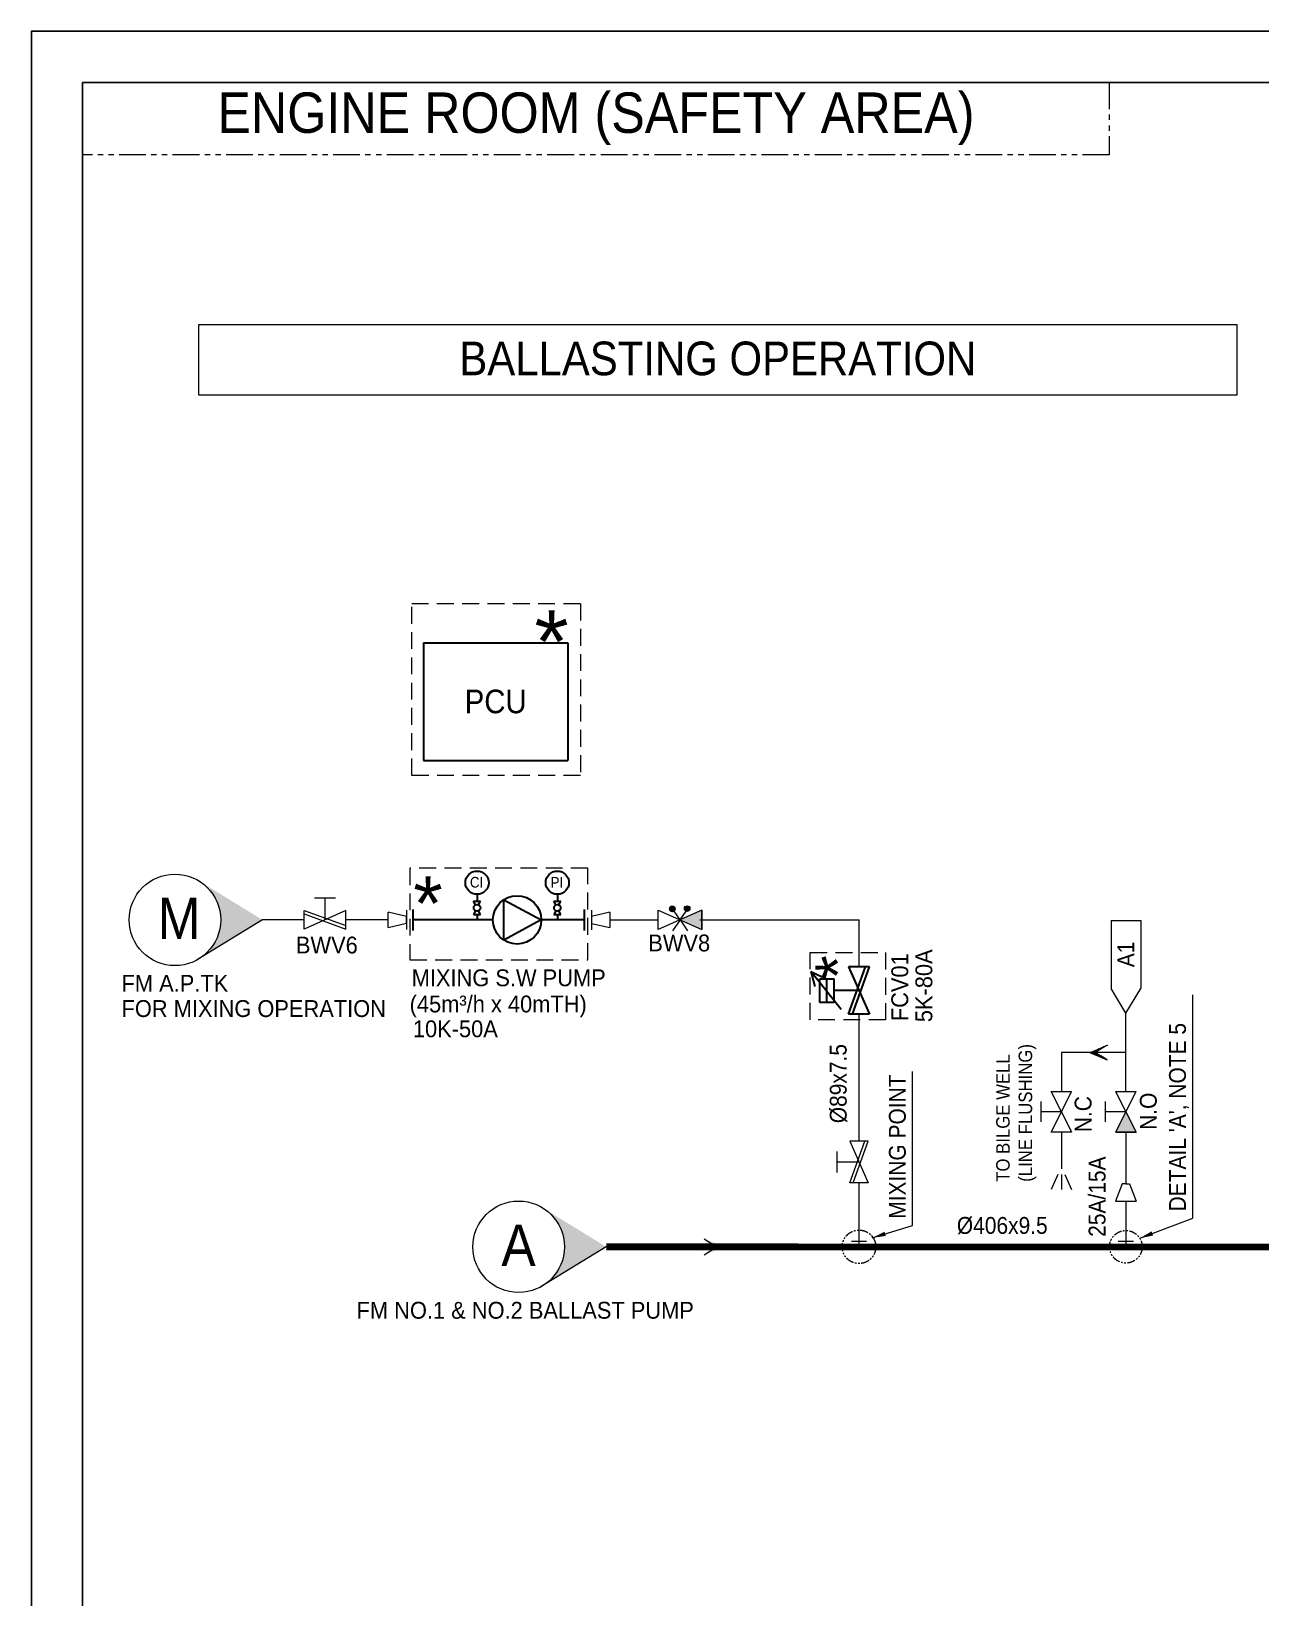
# Model space of a CAD drawing. Extents: x -553847 to 4496999, y 514150 to 878882.
# Drawn here: x 4364381 to 4382612, y 743871 to 767108 of the extents above; entities that cross this region are included whole.
import ezdxf

# ---------------------------------------------------------------- set-up
doc = ezdxf.new("R2010")
doc.units = 0
doc.header["$LTSCALE"] = 25
doc.header["$MEASUREMENT"] = 0
for name, pattern in [('DASHED', [0.75, 0.5, -0.25]), ('HIDDEN', [0.375, 0.25, -0.125]), ('PHANTOM2', [31.75, 15.875, -3.175, 3.175, -3.175, 3.175, -3.175])]:
    doc.linetypes.add(name, pattern=pattern)
doc.layers.get('0').update_dxf_attribs({"linetype": 'CONTINUOUS', "lineweight": 9})
doc.layers.add('0.1 Defpoints', color=7, linetype='CONTINUOUS', plot=False)
doc.layers.add('0.2 Dwg sheet', color=7, linetype='CONTINUOUS')
doc.layers.add('0.3 Text', color=7, linetype='CONTINUOUS')
for name, color, linetype, lineweight in [('0.4 Maker scope box', 3, 'HIDDEN', 9), ('0.5 Dim', 1, 'CONTINUOUS', 9), ('1.1 Y_Pipe', 7, 'CONTINUOUS', 13), ('1.5 M_Equip', 4, 'CONTINUOUS', 30), ('1.9 Arrow', 1, 'CONTINUOUS', 9)]:
    doc.layers.add(name, color=color, linetype=linetype, lineweight=lineweight)
doc.layers.add('2.2 Ballast water line', color=7, linetype='CONTINUOUS', true_color=0x1b21e4)
doc.styles.add('ARIAL', font='arial.ttf')
doc.styles.get("Standard").update_dxf_attribs({"font": '', "width": 0.95, "height": 250})
doc.styles.get('Standard').set_extended_font_data('Gulim')
doc.dimstyles.new('TC50', dxfattribs={"dimtxt": 250, "dimasz": 200, "dimexe": 100, "dimexo": 100, "dimgap": 100, "dimtad": 1, "dimtoh": 1, "dimdec": 0, "dimrnd": 0.0005, "dimzin": 9, "dimdsep": 46, "dimtxsty": 'Standard', "dimcen": -3.5, "dimclrd": 1, "dimclre": 1, "dimazin": 2, "dimtfac": 0.6, "dimtdec": 0, "dimtmove": 0, "dimatfit": 3, "dimfxl": 4, "dimtolj": 1, "dimlwd": 15, "dimlwe": 15, "dimarcsym": 0})

# ---------------------------------------------------------------- blocks, each defined once
blk = doc.blocks.new('양식 51-Q-02-08')
at = {"layer": '0.1 Defpoints'}
blk.add_lwpolyline([(-2677005, 1033560), (-2613196, 1033560), (-2613196, 988132), (-2677005, 988132)], close=True, dxfattribs=at)
at = {"layer": '0.2 Dwg sheet'}
blk.add_lwpolyline([(-2613953, 989196), (-2676245, 989196), (-2676245, 1032800), (-2613953, 1032800)], close=True, dxfattribs=at)

msp = doc.modelspace()

# ---------------------------------------------------------------- hatches: boundary and pattern name
at = {"layer": '1.1 Y_Pipe', "linetype": 'Continuous', "ltscale": 30}
h = msp.add_hatch(dxfattribs=at)
h.set_pattern_fill('ANSI31', color=256, scale=1.072502)
h.set_pattern_definition([(45, (4296085.82785, 402038.43401), (-0.094796635586, 0.094796635586), [])])
h.paths.add_polyline_path([(4366897.3, 753368.4, 0.5309324), (4366884.4, 754492.9), (4367808.3, 753926.3)])
at = {"layer": '1.1 Y_Pipe'}
for points in [[(4374326.7, 754070.4), (4374000.7, 753925.6), (4374326.7, 753780.9)], [(4380612.9, 751080.4), (4380764.8, 750778.9), (4380462.2, 750778.9)]]:
    msp.add_hatch(color=256, dxfattribs=at).paths.add_polyline_path(points)
at = {"layer": '1.1 Y_Pipe', "linetype": 'Continuous', "ltscale": 30}
h = msp.add_hatch(dxfattribs=at)
h.set_pattern_fill('ANSI31', color=256, scale=1.072502)
h.set_pattern_definition([(45, (4301183.24025, 397188.20468), (-0.094796635586, 0.094796635586), [])])
h.paths.add_polyline_path([(4371994.7, 748518.2, 0.5309324), (4371981.8, 749642.6), (4372905.7, 749076)])
at = {"layer": '1.9 Arrow'}
h = msp.add_hatch(dxfattribs=at)
h.set_pattern_fill('ANSI31', color=256, scale=0.382453, angle=360, style=0)
h.set_pattern_definition([(315, (4107312.58204, 1085408.28853), (-0.033804374581, -0.033804374581), [])])
h.paths.add_polyline_path([(4380338.5, 752065), (4380159.8, 751957.3), (4380337.9, 751848.6), (4380078.7, 751957.5)])
h = msp.add_hatch(color=256, dxfattribs=at)
h.paths.add_polyline_path([(4374668.6, 749076), (4374541, 749076), (4374357.6, 748958.6)])
h.paths.add_polyline_path([(4374668.6, 749076), (4374357.6, 749193.5), (4374541, 749076)])

# ---------------------------------------------------------------- linework, layer by layer
at = {"ltscale": 30}
msp.add_lwpolyline([(4366866.2, 762757.8), (4382257, 762757.8), (4382257, 761708), (4366866.2, 761708)], close=True, dxfattribs=at)
at = {"layer": '0.1 Defpoints', "color": 4, "linetype": 'ByBlock'}
msp.add_lwpolyline([(4364381.2, 721679.7), (4428190.1, 721679.7), (4428190.1, 767107.6), (4364381.2, 767107.6)], close=True, dxfattribs=at)
at = {"layer": '0.3 Text', "linetype": 'Continuous', "ltscale": 30}
msp.add_line((4374326.7, 754070.4), (4374326.7, 753780.9), dxfattribs=at)
at = {"layer": '0.4 Maker scope box', "linetype": 'DASHED', "lineweight": 15, "ltscale": 20}
for points in [[(4370021.5, 758618.7), (4372523.5, 758618.7), (4372523.5, 756069.9), (4370021.5, 756069.9)], [(4375933.1, 753440.3), (4377049.1, 753440.3), (4377049.1, 752444.3), (4375933.1, 752444.3)]]:
    msp.add_lwpolyline(points, close=True, dxfattribs=at)
at = {"layer": '0.4 Maker scope box', "linetype": 'DASHED', "lineweight": 15, "ltscale": 20, "elevation": 0}
msp.add_lwpolyline([(4372634, 754692.9), (4369995.6, 754692.9), (4369995.6, 753331.5), (4372634, 753331.5)], close=True, dxfattribs=at)
at = {"layer": '0.5 Dim', "linetype": 'PHANTOM2', "lineweight": 9, "ltscale": 0.3}
for centre, radius in [((4376655.3, 749076), 248.7), ((4380612.8, 749076), 241.6)]:
    msp.add_circle(centre, radius, dxfattribs=at)
at = {"layer": '1.1 Y_Pipe'}
for p, q in [((4368427.9, 753788.8), (4368427.9, 754063.8)), ((4369047.3, 754063.8), (4368427.9, 753788.8)), ((4368427.9, 754063.8), (4369047.3, 753841.9)), ((4368582.7, 754252.5), (4368892.4, 754252.5)), ((4368737.6, 753926.3), (4368737.6, 754252.5)), ((4369047.3, 753788.8), (4369047.3, 754063.8)), ((4369671.5, 753811.4), (4369671.5, 754041.1)), ((4369945.7, 753977.6), (4369671.5, 754041.1)), ((4369945.7, 754071.4), (4369945.7, 753781.2)), ((4372686, 754070.7), (4372686, 753780.5)), ((4372960.3, 754040.4), (4372686, 753976.9)), ((4372960.3, 754040.4), (4372960.3, 753810.8)), ((4373674.7, 753780.9), (4373674.7, 754070.4)), ((4373674.7, 754070.4), (4374326.7, 753780.9)), ((4374326.7, 754070.4), (4373674.7, 753780.9)), ((4373889.5, 754130.9), (4373846.2, 754086)), ((4373905.2, 754127.2), (4373850.6, 754070.5)), ((4373916.8, 754119.3), (4373858.9, 754059.1)), ((4373925.2, 754107.9), (4373870.5, 754051.2)), ((4373929.5, 754092.4), (4373886.2, 754047.5)), ((4374000.7, 753925.6), (4373911.6, 754054.8)), ((4374000.7, 753925.6), (4374089.8, 754054.8)), ((4374108.8, 754134.5), (4374065.5, 754089.6)), ((4374124.4, 754130.8), (4374069.8, 754074.1)), ((4374136.1, 754122.9), (4374078.2, 754062.7)), ((4374144.4, 754111.5), (4374089.8, 754054.8)), ((4374148.8, 754096), (4374105.5, 754051.1)), ((4368427.9, 753926.3), (4367808.3, 753926.3)), ((4368427.9, 754014.3), (4369047.3, 753788.8)), ((4369671.5, 753926.3), (4369047.3, 753926.3)), ((4369671.5, 753811.4), (4369945.7, 753875)), ((4369945.7, 753875), (4369945.7, 753977.6)), ((4372686, 753976.9), (4372686, 753874.3)), ((4372686, 753874.3), (4372960.3, 753810.8)), ((4372960.3, 753925.6), (4373454.6, 753925.6)), ((4373454.6, 753925.6), (4373674.7, 753925.6)), ((4374000.7, 753925.6), (4373887.9, 753762)), ((4374000.7, 753925.6), (4374113.5, 753762)), ((4374292.4, 753925.6), (4376655.3, 753925.6)), ((4380393.1, 753919.2), (4380393.1, 752908.8)), ((4380393.1, 753919.2), (4380832.8, 753919.2)), ((4380832.8, 753919.2), (4380832.8, 752908.8)), ((4380612.9, 752544.5), (4380393.1, 752908.8)), ((4380612.9, 752544.5), (4380832.8, 752908.8)), ((4380612.9, 751382), (4380612.9, 752544.5)), ((4380612.9, 751958.3), (4379656.3, 751958.3)), ((4379656.3, 751958.3), (4379656.3, 751382)), ((4379505.5, 751382), (4379807, 751382)), ((4379656.3, 751080.4), (4379505.5, 751382)), ((4379656.3, 751080.4), (4379807, 751382)), ((4380462.2, 751382), (4380763.7, 751382)), ((4380612.9, 751080.4), (4380462.2, 751382)), ((4380613, 751080.4), (4380763.7, 751382)), ((4379354.7, 750929.6), (4379354.7, 751231.2)), ((4379656.3, 751080.4), (4379354.7, 751080.4)), ((4379505.5, 750778.9), (4379656.3, 751080.4)), ((4379656.3, 751080.4), (4379807, 750778.9)), ((4380311.4, 750929.6), (4380311.4, 751231.2)), ((4380613, 751080.4), (4380311.4, 751080.4)), ((4380462.2, 750778.9), (4380612.9, 751080.4)), ((4380612.9, 751080.4), (4380763.7, 750778.9)), ((4379807, 750778.9), (4379505.5, 750778.9)), ((4379656.3, 750778.9), (4379656.3, 750234.8)), ((4380763.7, 750778.9), (4380462.2, 750778.9)), ((4380612.9, 750778.9), (4380612.9, 750011)), ((4376792.8, 750643.2), (4376517.8, 750643.2)), ((4376517.8, 750643.2), (4376792.8, 750023.8)), ((4376517.8, 750023.8), (4376739.7, 750643.2)), ((4376567.3, 750023.8), (4376792.8, 750643.2)), ((4376329.1, 750178.7), (4376329.1, 750488.4)), ((4376655.3, 750333.5), (4376329.1, 750333.5)), ((4379605.5, 750146.9), (4379506.5, 749924.7)), ((4379656.3, 750146.9), (4379656.3, 749924.7)), ((4379707, 750146.9), (4379806, 749924.7)), ((4376792.8, 750023.8), (4376517.8, 750023.8)), ((4380557.5, 750011), (4380460, 749751)), ((4380612.8, 750011), (4380557.5, 750011)), ((4380612.8, 750011), (4380668, 750011)), ((4380668, 750011), (4380765.5, 749751)), ((4380460, 749751), (4380765.5, 749751)), ((4380612.9, 749751), (4380612.8, 749076)), ((4376542.8, 749162), (4376767.8, 749162)), ((4380500.3, 749162), (4380725.3, 749162))]:
    msp.add_line(p, q, dxfattribs=at)
at = {"layer": '1.1 Y_Pipe', "linetype": 'Continuous', "ltscale": 30}
for p, q in [((4367808.3, 753926.3), (4366831.8, 753328.3)), ((4376655.3, 753229.5), (4376655.3, 753925.6)), ((4376655.3, 750643.2), (4376655.3, 752525.3)), ((4380462.2, 750778.9), (4380763.7, 750778.9)), ((4376655.3, 749076), (4376655.3, 750023.8)), ((4372905.7, 749076), (4371929.2, 748478)), ((4385493.5, 749076), (4372905.7, 749076))]:
    msp.add_line(p, q, dxfattribs=at)
at = {"layer": '1.1 Y_Pipe', "color": 1, "linetype": 'PHANTOM2'}
msp.add_lwpolyline([(4365140.8, 766347.9), (4380367, 766347.9), (4380367, 765273.8), (4365140.8, 765273.8)], close=True, dxfattribs=at)
at = {"layer": '1.1 Y_Pipe', "linetype": 'Continuous', "ltscale": 30}
for centre in [(4366510.6, 753926.3), (4371608, 749076)]:
    msp.add_circle(centre, 678.8, dxfattribs=at)
at = {"layer": '1.1 Y_Pipe'}
for centre in [(4373887.9, 754089.2), (4374107.1, 754092.8)]:
    msp.add_circle(centre, 41.7, dxfattribs=at)
at = {"layer": '1.5 M_Equip'}
for p, q in [((4370195.7, 758037.6), (4370195.7, 756291)), ((4370195.7, 758037.6), (4372338.5, 758037.6)), ((4372338.5, 758037.6), (4372338.5, 756291)), ((4370195.7, 756291), (4372338.5, 756291)), ((4370990.6, 754305), (4370990.6, 754204)), ((4372181.5, 754305), (4372181.5, 754204)), ((4370968.6, 754147.5), (4370940.4, 754204)), ((4370940.4, 754204), (4371040.7, 754204)), ((4370968.6, 754059.8), (4370940.4, 754003.3)), ((4371012.5, 754147.5), (4371040.7, 754204)), ((4371040.7, 754003.3), (4371012.5, 754059.8)), ((4372159.6, 754147.5), (4372131.4, 754204)), ((4372131.4, 754204), (4372231.7, 754204)), ((4372159.6, 754059.8), (4372131.4, 754003.3)), ((4372203.5, 754147.5), (4372231.7, 754204)), ((4372231.7, 754003.3), (4372203.5, 754059.8)), ((4370940.4, 754003.3), (4371040.7, 754003.3)), ((4370990.6, 754003.3), (4370990.6, 753925.6)), ((4372131.4, 754003.3), (4372231.7, 754003.3)), ((4372181.5, 754003.3), (4372181.5, 753925.6)), ((4376389.2, 752598.8), (4375940.5, 753157.8)), ((4375940.5, 753157.8), (4375998.9, 752935.6)), ((4375940.5, 753157.8), (4376108.8, 753081.7)), ((4376072.1, 752701.3), (4376072.1, 753053.4)), ((4376072.1, 753053.4), (4376284.4, 753053.4)), ((4376178.2, 752701.3), (4376178.2, 753053.4)), ((4376284.4, 752701.3), (4376284.4, 753053.4)), ((4376284.4, 752701.3), (4376072.1, 752701.3))]:
    msp.add_line(p, q, dxfattribs=at)
at = {"layer": '1.5 M_Equip', "color": 4}
for p, q in [((4370045.6, 753770.8), (4370045.6, 754080.5)), ((4371385.6, 754224.6), (4371944, 753925.6)), ((4371385.6, 753626.6), (4371385.6, 754224.6)), ((4372584, 753770.8), (4372584, 754080.5)), ((4371225.6, 753925.6), (4370045.6, 753925.6)), ((4371944, 753925.6), (4371385.6, 753626.6)), ((4372584, 753925.6), (4371944, 753925.6)), ((4376811.6, 753229.5), (4376498.9, 753229.5)), ((4376498.9, 753229.5), (4376811.6, 752525.3)), ((4376498.9, 752525.3), (4376752.7, 753229.5)), ((4376557.8, 752525.3), (4376811.6, 753229.5)), ((4376655.3, 752877.4), (4376284.4, 752877.4)), ((4376811.6, 752525.3), (4376498.9, 752525.3))]:
    msp.add_line(p, q, dxfattribs=at)
at = {"layer": '1.5 M_Equip'}
for centre, radius in [((4370990.6, 754477.7), 172.7), ((4372181.5, 754477.7), 172.7), ((4370990.6, 754103.6), 49), ((4372181.5, 754103.6), 49)]:
    msp.add_circle(centre, radius, dxfattribs=at)
at = {"layer": '1.5 M_Equip', "color": 4}
msp.add_circle((4371584.8, 753925.6), 359.2, dxfattribs=at)
at = {"layer": '1.9 Arrow'}
for p in [(4374357.6, 749193.5), (4374357.6, 748958.6)]:
    msp.add_line(p, (4374541, 749076), dxfattribs=at)
at = {"layer": '2.2 Ballast water line', "linetype": 'Continuous', "lineweight": -3, "ltscale": 100, "const_width": 100}
msp.add_lwpolyline([(4383572.5, 749072.5), (4372905.7, 749076)], dxfattribs=at)

# ---------------------------------------------------------------- block references
at = {"color": 217, "linetype": 'Continuous', "true_color": 0x93278f}
msp.add_blockref('양식 51-Q-02-08', (7041386.2, -266452.4), dxfattribs=at)

# ---------------------------------------------------------------- texts
at = {"layer": '0.3 Text'}
for s, width, p in [('BWV6', 0.99, (4368304.8, 753427.4)), ('BWV8', 0.99, (4373530.4, 753458.5)), ('FM A.P.TK', 0.99, (4365718.7, 752859.8)), ('MIXING S.W PUMP', 0.99, (4370021.2, 752941.5)), ('FOR MIXING OPERATION', 0.99, (4365718.7, 752485.3)), ('(45m³/h x 40mTH)', 0.99, (4369991.4, 752553.2)), ('10K-50A', 0.99, (4370039.1, 752184.9)), ('Ø406x9.5', 0.95, (4378106.1, 749268.2)), ('FM NO.1 & NO.2 BALLAST PUMP', 0.99, (4369204.5, 748009.5))]:
    msp.add_text(s, height=250, dxfattribs=dict(at, width=width)).set_placement(p)
for s, width, p in [('FCV01', 0.99, (4377384.7, 752422.8)), ('5K-80A', 0.99, (4377742, 752408.4)), ('Ø89x7.5', 0.95, (4376471.8, 750909.6)), ('N.C', 0.95, (4380103.1, 750776.2)), ('25A/15A', 0.95, (4380310.6, 749224.1))]:
    msp.add_text(s, height=250, rotation=90, dxfattribs=dict(at, width=width)).set_placement(p)
at = {"layer": '0.3 Text', "attachment_point": 5, "line_spacing_factor": 0.9}
for s, insert, char_height, width in [('\\pxqc;ENGINE ROOM (SAFETY AREA)', (4372753.9, 765810.8), 600, 15226.206), ('\\pxqc;PCU', (4371267.1, 757164.3), 350, 2142.819)]:
    msp.add_mtext(s, dxfattribs=dict(at, insert=insert, char_height=char_height, width=width))
at = {"layer": '0.3 Text', "char_height": 158.4, "attachment_point": 5}
for s, insert in [('CI', (4370983.8, 754482.9)), ('PI', (4372174.7, 754482.9))]:
    msp.add_mtext(s, dxfattribs=dict(at, insert=insert))
at = {"layer": '0.3 Text', "insert": (4380612.9, 753414), "char_height": 250, "width": 1009.722, "attachment_point": 5, "rotation": 90}
msp.add_mtext('\\pxqc;A1', dxfattribs=at)
at = {"layer": '0.3 Text', "char_height": 250, "attachment_point": 1, "rotation": 90}
for s, insert in [("DETAIL 'A', NOTE 5", (4381252.8, 749601.4)), ('MIXING POINT', (4377098.7, 749491.8)), ('N.O', (4380820.1, 750810.7))]:
    msp.add_mtext(s, dxfattribs=dict(at, insert=insert))
at = {"layer": '0.3 Text', "insert": (4378689.3, 750040.3), "char_height": 200, "attachment_point": 1, "rotation": 90}
msp.add_mtext_dynamic_manual_height_columns('TO BILGE WELL\\P(LINE FLUSHING)', width=3714.7, gutter_width=1000, heights=[0], dxfattribs=at)
at = {"layer": '0.4 Maker scope box', "linetype": 'DASHED', "lineweight": 15, "ltscale": 20, "style": 'ARIAL'}
msp.add_text('*', height=932.7, dxfattribs=at).set_placement((4371842.5, 757587.7))
at = {"layer": '0.4 Maker scope box', "style": 'ARIAL'}
msp.add_text('*', height=800, dxfattribs=at).set_placement((4370045.6, 753770.8))
at = {"layer": '0.4 Maker scope box', "linetype": 'DASHED', "lineweight": 15, "ltscale": 20, "style": 'ARIAL', "text_generation_flag": 4}
msp.add_text('*', height=666.9, rotation=270, dxfattribs=at).set_placement((4376673.5, 753400.1))
at = {"layer": '1.1 Y_Pipe', "linetype": 'Continuous', "ltscale": 30, "width": 0.95}
for s, p in [('M', (4366254.3, 753642.5)), ('A', (4371351.8, 748792.3))]:
    msp.add_text(s, height=612.9, dxfattribs=at).set_placement(p)
at = {"layer": '2.2 Ballast water line', "insert": (4374561.6, 762251.5), "char_height": 500, "width": 15390.85, "attachment_point": 5, "line_spacing_factor": 0.9}
msp.add_mtext('\\pxqc;BALLASTING OPERATION', dxfattribs=at)

# ---------------------------------------------------------------- leaders
at = {"layer": '0.5 Dim'}
for points in [[(4380818.2, 749203.3), (4381603.2, 749501.5), (4381603.2, 752815.6)], [(4376852.3, 749210.3), (4377449.2, 749391.9), (4377449.2, 751676.3)]]:
    msp.add_leader(points, dimstyle='TC50', override={"dimgap": 100, "dimtad": 0, "dimarcsym": 1}, dxfattribs=at)

doc.saveas('drawing.dxf')
